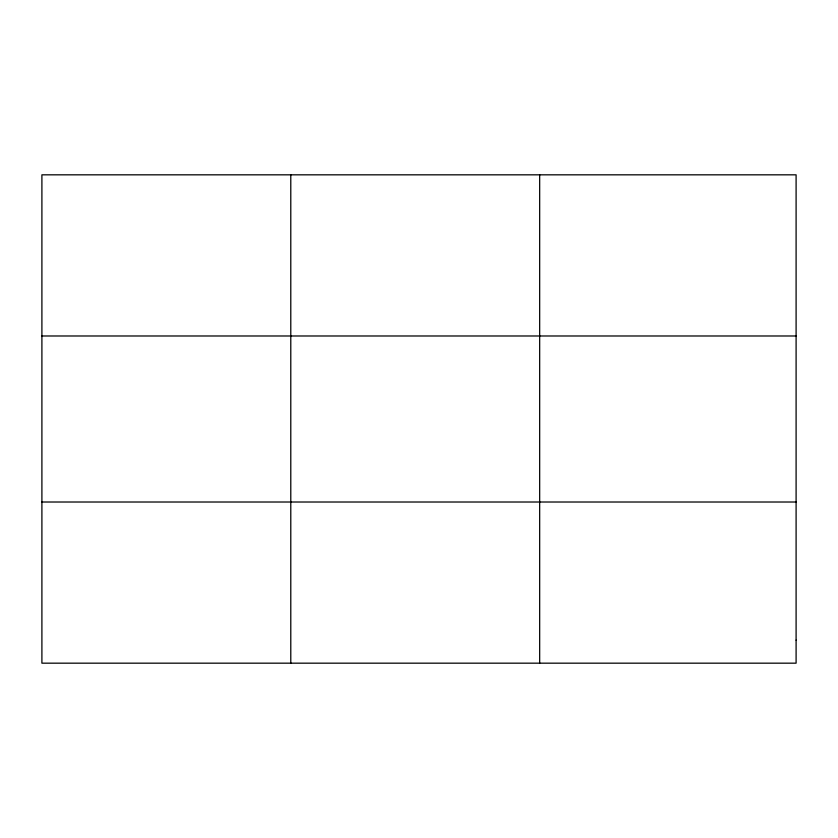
<?xml version="1.0" encoding="UTF-8"?>
<svg xmlns="http://www.w3.org/2000/svg" width="838" height="838" viewBox="0 0 838 838"><rect width="100%" height="100%" fill="white"/><g stroke="black" fill="none" stroke-linecap="round" stroke-linejoin="round"><path stroke-width="1.26" d="M290.786 174.828L290.786 663.172M539.672 174.828L539.672 663.172M41.9 335.986L796.1 335.986M41.9 502.014L796.1 502.014M796.1 640.148L796.1 663.172L41.9 663.172L41.9 174.828L796.1 174.828L796.1 640.148"/></g></svg>
